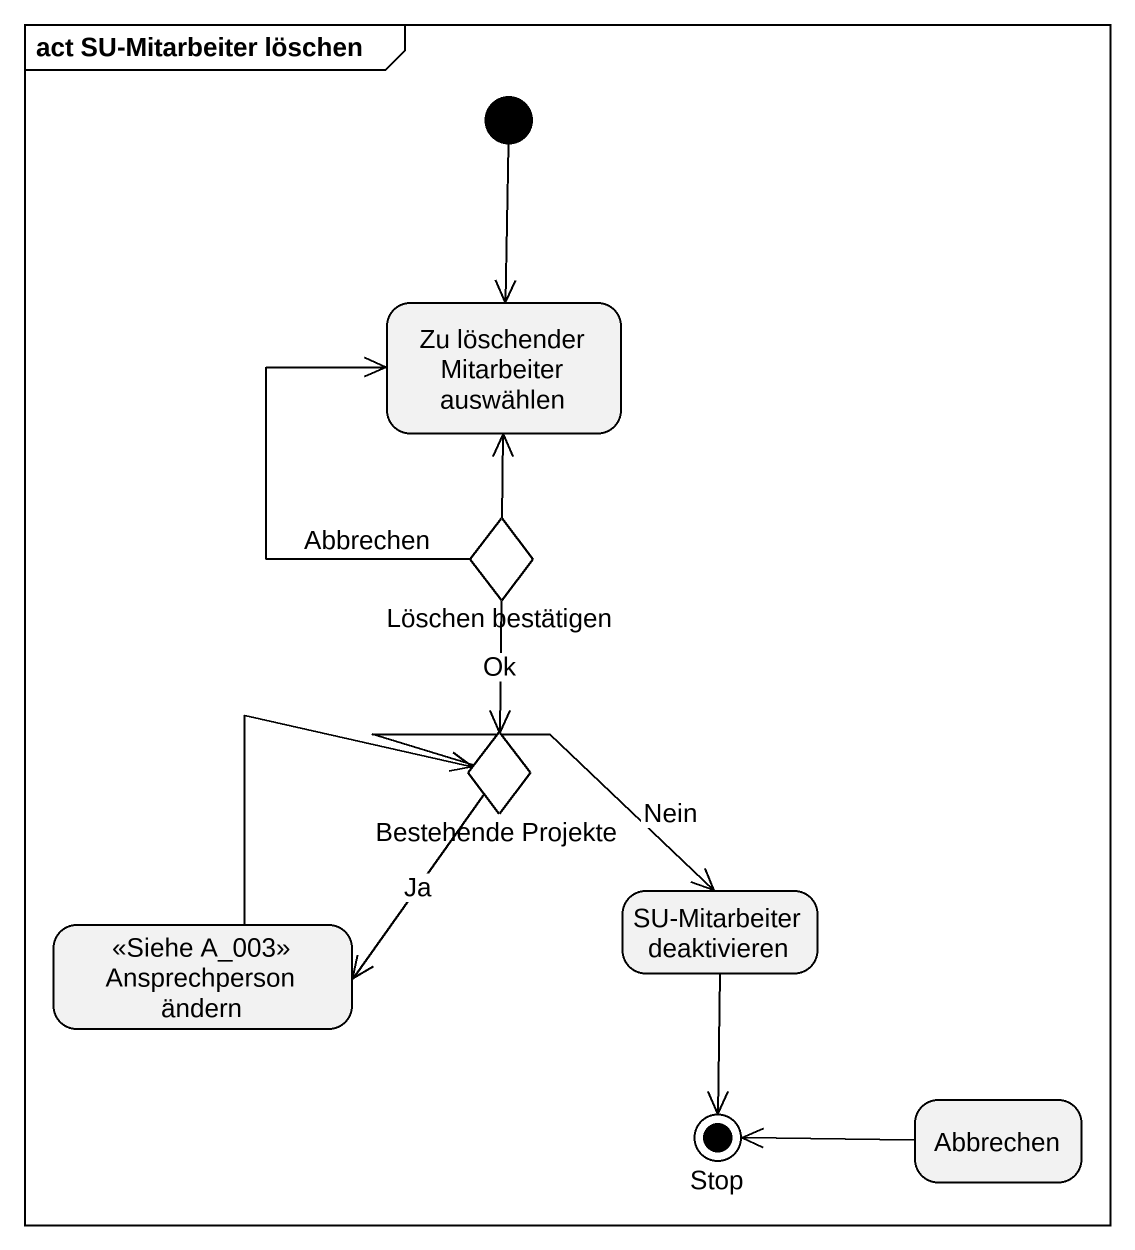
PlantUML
@startuml
mainframe act SU-Mitarbeiter löschen
hide empty description
state "Zu löschender Mitarbeiter auswählen" as Zu_löschender_Mitarbeiter
state "Löschen bestätigen" as Löschen_bestätigen <<choice>>
state "Bestehende Projekte" as Bestehende_Projekte <<choice>>
state "SU-Mitarbeiter deaktivieren" as SU_Mitarbeiter_deaktivieren
state "Ansprechperson ändern" as Ansprechperson_ändern <<Siehe A_003>>
state "Stop" as Stop_ <<end>>
state Abbrechen
[*] --> Zu_löschender_Mitarbeiter
Löschen_bestätigen -up-> Zu_löschender_Mitarbeiter : Abbrechen
Löschen_bestätigen -up-> Zu_löschender_Mitarbeiter
Löschen_bestätigen --> Bestehende_Projekte : Ok
Bestehende_Projekte --> SU_Mitarbeiter_deaktivieren : Nein
Bestehende_Projekte --> Ansprechperson_ändern : Ja
SU_Mitarbeiter_deaktivieren --> Stop_
Ansprechperson_ändern -up-> Bestehende_Projekte
Abbrechen -left-> Stop_
@enduml
